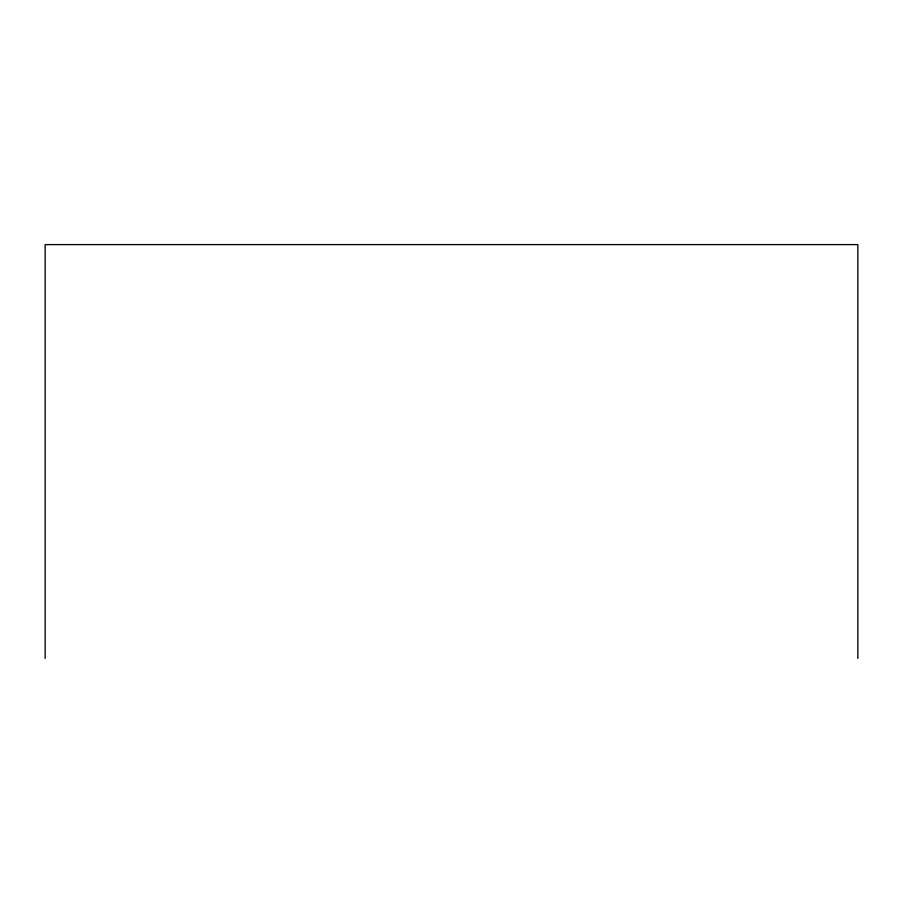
<?xml version="1.0" encoding="UTF-8"?>
<svg xmlns="http://www.w3.org/2000/svg" width="903" height="903" viewBox="0 0 903 903"><rect width="100%" height="100%" fill="white"/><g stroke="black" fill="none" stroke-linecap="round" stroke-linejoin="round"><path stroke-width="1.35" d="M857.85 658.4L857.85 244.6L45.15 244.6L45.15 658.4"/></g></svg>
